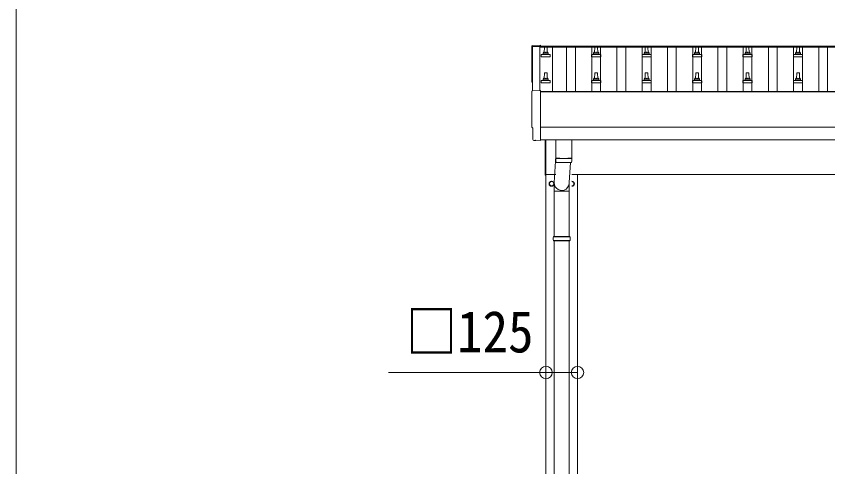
# Model space of a CAD drawing. Units: millimetres at full size, sheet at 1:50; details may follow other scales. Extents: x -14053 to 14053, y -9700 to 9700.
# Drawn here: x -14053 to -10837, y -652 to 1136 of the extents above; entities that cross this region are included whole.
import ezdxf
from ezdxf.enums import TextEntityAlignment as Align

# ---------------------------------------------------------------- set-up
doc = ezdxf.new("R2010")
doc.units = ezdxf.units.MM
doc.header["$LTSCALE"] = 50
doc.header["$PDMODE"] = 32
doc.header["$PDSIZE"] = 50
for name, color, linetype, lineweight in [('0-2_TEXT1', 4, 'Continuous', 9), ('0-5_ELV2', 5, 'Continuous', 5), ('0-8_TABLE1', 6, 'Continuous', 9), ('0-9_DIM1', 7, 'Continuous', 9), ('F-0', 7, 'Continuous', 9)]:
    doc.layers.add(name, color=color, linetype=linetype, lineweight=lineweight)
doc.styles.add('ＭＳ ゴシック', font='')
doc.styles.get('ＭＳ ゴシック').set_extended_font_data('MS Gothic')

msp = doc.modelspace()

# ---------------------------------------------------------------- linework, layer by layer
at = {"layer": '0-2_TEXT1'}
for p, q in [((-12007.54, 1019.69), (-11975.97, 1021.34)), ((-12006.97, 840.29), (-12006.97, 1016.32)), ((-11977.97, 1017.29), (-11977.97, 1013.7)), ((-11977.97, 1017.29), (-6577.47, 1017.29)), ((-11977.97, 1013.7), (-6554.97, 1013.7)), ((-11975.97, 1021.34), (-11975.97, 1017.29)), ((-12007.54, 840.26), (-11975.97, 841.91)), ((-11975.97, 841.91), (-11975.97, 644.05)), ((-11975.97, 837.68), (-6577.47, 837.68)), ((-11975.97, 835.79), (-6554.97, 835.79)), ((-12005.36, 693.43), (-12005.96, 693.43)), ((-12005.36, 646.4), (-12005.36, 693.43)), ((-6577.47, 695.9), (-11975.97, 695.9)), ((-11995.6, 643.05), (-12002.52, 643.41)), ((-11994.86, 643.32), (-11994.19, 643.96)), ((-11994.19, 643.96), (-11975.97, 643.05)), ((-11975.97, 646.08), (-6577.47, 646.08)), ((-11975.97, 644.05), (-11975.97, 643.05)), ((-11954.97, 645.98), (-11954.97, 505.68)), ((-11954.97, 508.18), (-11914.97, 508.18)), ((-11953.97, 508.18), (-11953.97, -2346.82)), ((-6569.97, 508.18), (-11850.97, 508.18)), ((-11828.97, -2346.82), (-11828.97, 508.18)), ((-11931.47, 480.99), (-11939.97, 476.08)), ((-11939.97, 476.08), (-11939.97, 466.27)), ((-11939.97, 466.27), (-11931.47, 461.36)), ((-11922.97, 476.08), (-11931.47, 480.99)), ((-11931.47, 461.36), (-11922.97, 466.27)), ((-11922.97, 466.27), (-11922.97, 476.08)), ((-11922.87, 471.43), (-11922.97, 471.43)), ((-11922.87, 470.93), (-11922.97, 470.93)), ((-11842.66, 466.45), (-11851.12, 461.56)), ((-11850.97, 480.7), (-11842.97, 476.08)), ((-11842.97, 476.08), (-11842.97, 466.27))]:
    msp.add_line(p, q, dxfattribs=at)
for points in [[(-12006.97, 1016.32), (-11977.97, 1016.32), (-11977.97, 841.8)], [(-11954.97, 505.68), (-11956.97, 505.68), (-11956.97, 645.98)]]:
    msp.add_lwpolyline(points, dxfattribs=at)
for radius in [10, 8.5]:
    msp.add_circle((-11931.47, 471.18), radius, dxfattribs=at)
for centre, radius, start, end in [((-11931.47, 471.18), 8.6, 171.25399, 188.74601), ((-11931.47, 471.18), 8.6, 111.25399, 128.74601), ((-11931.47, 471.18), 8.6, 231.25399, 248.74601), ((-11931.47, 471.18), 8.6, 51.25399, 68.74601), ((-11931.47, 471.18), 8.6, 291.25399, 308.74601), ((-11931.47, 471.18), 8.6, 1.66581, 8.74601), ((-11931.47, 471.18), 8.6, 351.25399, 358.33419), ((-11851.47, 471.18), 10, 271.9511, 87.13402), ((-11851.47, 471.18), 8.5, 272.47247, 86.62771), ((-11851.47, 471.18), 8.6, 51.25399, 68.74601), ((-11851.47, 471.18), 8.6, 291.25399, 351.25399), ((-11851.47, 471.18), 8.6, 351.25399, 8.74601)]:
    msp.add_arc(centre, radius, start, end, dxfattribs=at)
for centre, major_axis, ratio, start_param, end_param in [((-12007.38, 1016.69), (-3, 0), 0.99863, 4.7647489, 6.2979817), ((-16773.24, 946.27), (4763.38, 0), 0.99863, 6.2686928, 6.2979817), ((-12005.96, 877.27), (-4.41, 0), 0.99863, 6.2686928, 7.6252171), ((-12007.38, 837.26), (-3, 0), 0.99863, 4.7647489, 6.2979817), ((-16773.24, 766.83), (4763.38, 0), 0.99863, 6.2686928, 6.2979817), ((-12005.96, 697.83), (-4.41, 0), 0.99863, 6.2686928, 7.8539816), ((-12002.36, 646.41), (-2.18, -2.07), 0.9974, 5.5252311, 7.0411395), ((-11995.55, 644.05), (-0.727, -0.69), 0.9974, 0.7579542, 1.5707963)]:
    msp.add_ellipse(centre, major_axis=major_axis, ratio=ratio, start_param=start_param, end_param=end_param, dxfattribs=at)
at = {"layer": '0-5_ELV2'}
for p, q in [((-11960.97, 990.77), (-11960.24, 1014.29)), ((-11959.24, 1015.27), (-11950.7, 1015.27)), ((-11949.7, 1014.29), (-11948.97, 990.77)), ((-11760.97, 990.77), (-11760.24, 1014.29)), ((-11759.24, 1015.27), (-11750.7, 1015.27)), ((-11749.7, 1014.29), (-11748.97, 990.77)), ((-11560.97, 990.77), (-11560.24, 1014.29)), ((-11559.24, 1015.27), (-11550.7, 1015.27)), ((-11549.7, 1014.29), (-11548.97, 990.77)), ((-11360.97, 990.77), (-11360.24, 1014.29)), ((-11359.24, 1015.27), (-11350.7, 1015.27)), ((-11349.7, 1014.29), (-11348.97, 990.77)), ((-11160.97, 990.77), (-11160.24, 1014.29)), ((-11159.24, 1015.27), (-11150.7, 1015.27)), ((-11149.7, 1014.29), (-11148.97, 990.77)), ((-10960.97, 990.77), (-10960.24, 1014.29)), ((-10959.24, 1015.27), (-10950.7, 1015.27)), ((-10949.7, 1014.29), (-10948.97, 990.77)), ((-11973.22, 975.27), (-11973.22, 982.98)), ((-11936.72, 975.27), (-11973.22, 975.27)), ((-11972.84, 983.77), (-11937.1, 983.77)), ((-11972.45, 983.96), (-11965.73, 985.58)), ((-11965.35, 985.77), (-11944.59, 985.77)), ((-11964.97, 986.56), (-11964.97, 990.77)), ((-11963.97, 990.77), (-11945.97, 990.77)), ((-11944.97, 986.56), (-11944.97, 990.77)), ((-11937.48, 983.96), (-11944.2, 985.58)), ((-11936.72, 975.27), (-11936.72, 982.98)), ((-11773.22, 975.27), (-11773.22, 982.98)), ((-11736.72, 975.27), (-11773.22, 975.27)), ((-11772.84, 983.77), (-11737.1, 983.77)), ((-11772.45, 983.96), (-11765.73, 985.58)), ((-11765.35, 985.77), (-11744.59, 985.77)), ((-11764.97, 986.56), (-11764.97, 990.77)), ((-11763.97, 990.77), (-11745.97, 990.77)), ((-11744.97, 986.56), (-11744.97, 990.77)), ((-11737.48, 983.96), (-11744.2, 985.58)), ((-11736.72, 975.27), (-11736.72, 982.98)), ((-11573.22, 975.27), (-11573.22, 982.98)), ((-11536.72, 975.27), (-11573.22, 975.27)), ((-11572.84, 983.77), (-11537.1, 983.77)), ((-11572.45, 983.96), (-11565.73, 985.58)), ((-11565.35, 985.77), (-11544.59, 985.77)), ((-11564.97, 986.56), (-11564.97, 990.77)), ((-11563.97, 990.77), (-11545.97, 990.77)), ((-11544.97, 986.56), (-11544.97, 990.77)), ((-11537.48, 983.96), (-11544.2, 985.58)), ((-11536.72, 975.27), (-11536.72, 982.98)), ((-11373.22, 975.27), (-11373.22, 982.98)), ((-11336.72, 975.27), (-11373.22, 975.27)), ((-11372.84, 983.77), (-11337.1, 983.77)), ((-11372.45, 983.96), (-11365.73, 985.58)), ((-11365.35, 985.77), (-11344.59, 985.77)), ((-11364.97, 986.56), (-11364.97, 990.77)), ((-11363.97, 990.77), (-11345.97, 990.77)), ((-11344.97, 986.56), (-11344.97, 990.77)), ((-11337.48, 983.96), (-11344.2, 985.58)), ((-11336.72, 975.27), (-11336.72, 982.98)), ((-11173.22, 975.27), (-11173.22, 982.98)), ((-11136.72, 975.27), (-11173.22, 975.27)), ((-11172.84, 983.77), (-11137.1, 983.77)), ((-11172.45, 983.96), (-11165.73, 985.58)), ((-11165.35, 985.77), (-11144.59, 985.77)), ((-11164.97, 986.56), (-11164.97, 990.77)), ((-11163.97, 990.77), (-11145.97, 990.77)), ((-11144.97, 986.56), (-11144.97, 990.77)), ((-11137.48, 983.96), (-11144.2, 985.58)), ((-11136.72, 975.27), (-11136.72, 982.98)), ((-10973.22, 975.27), (-10973.22, 982.98)), ((-10936.72, 975.27), (-10973.22, 975.27)), ((-10972.84, 983.77), (-10937.1, 983.77)), ((-10972.45, 983.96), (-10965.73, 985.58)), ((-10965.35, 985.77), (-10944.59, 985.77)), ((-10964.97, 986.56), (-10964.97, 990.77)), ((-10963.97, 990.77), (-10945.97, 990.77)), ((-10944.97, 986.56), (-10944.97, 990.77)), ((-10937.48, 983.96), (-10944.2, 985.58)), ((-10936.72, 975.27), (-10936.72, 982.98)), ((-11960.97, 887.44), (-11960.24, 910.96)), ((-11959.24, 911.94), (-11950.7, 911.94)), ((-11949.7, 910.96), (-11948.97, 887.44)), ((-11760.97, 887.44), (-11760.24, 910.96)), ((-11759.24, 911.94), (-11750.7, 911.94)), ((-11749.7, 910.96), (-11748.97, 887.44)), ((-11560.97, 887.44), (-11560.24, 910.96)), ((-11559.24, 911.94), (-11550.7, 911.94)), ((-11549.7, 910.96), (-11548.97, 887.44)), ((-11360.97, 887.44), (-11360.24, 910.96)), ((-11359.24, 911.94), (-11350.7, 911.94)), ((-11349.7, 910.96), (-11348.97, 887.44)), ((-11160.97, 887.44), (-11160.24, 910.96)), ((-11159.24, 911.94), (-11150.7, 911.94)), ((-11149.7, 910.96), (-11148.97, 887.44)), ((-10960.97, 887.44), (-10960.24, 910.96)), ((-10959.24, 911.94), (-10950.7, 911.94)), ((-10949.7, 910.96), (-10948.97, 887.44)), ((-11973.22, 871.94), (-11973.22, 879.65)), ((-11936.72, 871.94), (-11973.22, 871.94)), ((-11972.84, 880.44), (-11937.1, 880.44)), ((-11972.45, 880.62), (-11965.73, 882.25)), ((-11965.35, 882.44), (-11944.59, 882.44)), ((-11964.97, 883.22), (-11964.97, 887.44)), ((-11963.97, 887.44), (-11945.97, 887.44)), ((-11944.97, 883.22), (-11944.97, 887.44)), ((-11937.48, 880.62), (-11944.2, 882.25)), ((-11936.72, 871.94), (-11936.72, 879.65)), ((-11773.22, 871.94), (-11773.22, 879.65)), ((-11736.72, 871.94), (-11773.22, 871.94)), ((-11772.84, 880.44), (-11737.1, 880.44)), ((-11772.45, 880.62), (-11765.73, 882.25)), ((-11765.35, 882.44), (-11744.59, 882.44)), ((-11764.97, 883.22), (-11764.97, 887.44)), ((-11763.97, 887.44), (-11745.97, 887.44)), ((-11744.97, 883.22), (-11744.97, 887.44)), ((-11737.48, 880.62), (-11744.2, 882.25)), ((-11736.72, 871.94), (-11736.72, 879.65)), ((-11573.22, 871.94), (-11573.22, 879.65)), ((-11536.72, 871.94), (-11573.22, 871.94)), ((-11572.84, 880.44), (-11537.1, 880.44)), ((-11572.45, 880.62), (-11565.73, 882.25)), ((-11565.35, 882.44), (-11544.59, 882.44)), ((-11564.97, 883.22), (-11564.97, 887.44)), ((-11563.97, 887.44), (-11545.97, 887.44)), ((-11544.97, 883.22), (-11544.97, 887.44)), ((-11537.48, 880.62), (-11544.2, 882.25)), ((-11536.72, 871.94), (-11536.72, 879.65)), ((-11373.22, 871.94), (-11373.22, 879.65)), ((-11336.72, 871.94), (-11373.22, 871.94)), ((-11372.84, 880.44), (-11337.1, 880.44)), ((-11372.45, 880.62), (-11365.73, 882.25)), ((-11365.35, 882.44), (-11344.59, 882.44)), ((-11364.97, 883.22), (-11364.97, 887.44)), ((-11363.97, 887.44), (-11345.97, 887.44)), ((-11344.97, 883.22), (-11344.97, 887.44)), ((-11337.48, 880.62), (-11344.2, 882.25)), ((-11336.72, 871.94), (-11336.72, 879.65)), ((-11173.22, 871.94), (-11173.22, 879.65)), ((-11136.72, 871.94), (-11173.22, 871.94)), ((-11172.84, 880.44), (-11137.1, 880.44)), ((-11172.45, 880.62), (-11165.73, 882.25)), ((-11165.35, 882.44), (-11144.59, 882.44)), ((-11164.97, 883.22), (-11164.97, 887.44)), ((-11163.97, 887.44), (-11145.97, 887.44)), ((-11144.97, 883.22), (-11144.97, 887.44)), ((-11137.48, 880.62), (-11144.2, 882.25)), ((-11136.72, 871.94), (-11136.72, 879.65)), ((-10973.22, 871.94), (-10973.22, 879.65)), ((-10936.72, 871.94), (-10973.22, 871.94)), ((-10972.84, 880.44), (-10937.1, 880.44)), ((-10972.45, 880.62), (-10965.73, 882.25)), ((-10965.35, 882.44), (-10944.59, 882.44)), ((-10964.97, 883.22), (-10964.97, 887.44)), ((-10963.97, 887.44), (-10945.97, 887.44)), ((-10944.97, 883.22), (-10944.97, 887.44)), ((-10937.48, 880.62), (-10944.2, 882.25)), ((-10936.72, 871.94), (-10936.72, 879.65))]:
    msp.add_line(p, q, dxfattribs=at)
at = {"layer": '0-5_ELV2', "color": 4, "lineweight": 9}
for p, q in [((-11928.47, 1013.7), (-11928.47, 837.68)), ((-11872.47, 837.68), (-11872.47, 1013.7)), ((-11837.47, 837.68), (-11837.47, 1013.7)), ((-11772.47, 837.68), (-11772.47, 1013.7)), ((-11737.47, 837.68), (-11737.47, 1013.7)), ((-11672.47, 837.68), (-11672.47, 1013.7)), ((-11637.47, 837.68), (-11637.47, 1013.7)), ((-11572.47, 837.68), (-11572.47, 1013.7)), ((-11537.47, 837.68), (-11537.47, 1013.7)), ((-11472.47, 837.68), (-11472.47, 1013.7)), ((-11437.47, 837.68), (-11437.47, 1013.7)), ((-11372.47, 837.68), (-11372.47, 1013.7)), ((-11337.47, 837.68), (-11337.47, 1013.7)), ((-11272.47, 837.68), (-11272.47, 1013.7)), ((-11237.47, 837.68), (-11237.47, 1013.7)), ((-11172.47, 837.68), (-11172.47, 1013.7)), ((-11137.47, 837.68), (-11137.47, 1013.7)), ((-11072.47, 837.68), (-11072.47, 1013.7)), ((-11037.47, 837.68), (-11037.47, 1013.7)), ((-10972.47, 837.68), (-10972.47, 1013.7)), ((-10937.47, 837.68), (-10937.47, 1013.7)), ((-10872.47, 837.68), (-10872.47, 1013.7)), ((-10837.47, 837.68), (-10837.47, 1013.7))]:
    msp.add_line(p, q, dxfattribs=at)
at = {"layer": '0-5_ELV2'}
for centre, radius, start, end in [((-11959.24, 1014.27), 1, 90, 178.60509), ((-11950.7, 1014.27), 1, 1.39491, 90), ((-11759.24, 1014.27), 1, 90, 178.60509), ((-11750.7, 1014.27), 1, 1.39491, 90), ((-11559.24, 1014.27), 1, 90, 178.60509), ((-11550.7, 1014.27), 1, 1.39491, 90), ((-11359.24, 1014.27), 1, 90, 178.60509), ((-11350.7, 1014.27), 1, 1.39491, 90), ((-11159.24, 1014.27), 1, 90, 178.60509), ((-11150.7, 1014.27), 1, 1.39491, 90), ((-10959.24, 1014.27), 1, 90, 178.60509), ((-10950.7, 1014.27), 1, 1.39491, 90), ((-11972.22, 982.98), 1, 103.62699, 180), ((-11965.97, 986.56), 1, 283.62699, 0), ((-11960.88, 990.14), 4.13, 90, 171.17633), ((-11963.97, 989.77), 1, 90, 180), ((-11951.64, 990.77), 4.83, 133.60282, 180), ((-11958.3, 990.77), 4.83, 0, 46.39718), ((-11949.05, 990.14), 4.13, 8.82367, 90), ((-11945.97, 989.77), 1, 0, 90), ((-11943.97, 986.56), 1, 180, 256.37301), ((-11937.72, 982.98), 1, 0, 76.37301), ((-11772.22, 982.98), 1, 103.62699, 180), ((-11765.97, 986.56), 1, 283.62699, 0), ((-11760.88, 990.14), 4.13, 90, 171.17633), ((-11763.97, 989.77), 1, 90, 180), ((-11751.64, 990.77), 4.83, 133.60282, 180), ((-11758.3, 990.77), 4.83, 0, 46.39718), ((-11749.05, 990.14), 4.13, 8.82367, 90), ((-11745.97, 989.77), 1, 0, 90), ((-11743.97, 986.56), 1, 180, 256.37301), ((-11737.72, 982.98), 1, 0, 76.37301), ((-11572.22, 982.98), 1, 103.62699, 180), ((-11565.97, 986.56), 1, 283.62699, 0), ((-11560.88, 990.14), 4.13, 90, 171.17633), ((-11563.97, 989.77), 1, 90, 180), ((-11551.64, 990.77), 4.83, 133.60282, 180), ((-11558.3, 990.77), 4.83, 0, 46.39718), ((-11549.05, 990.14), 4.13, 8.82367, 90), ((-11545.97, 989.77), 1, 0, 90), ((-11543.97, 986.56), 1, 180, 256.37301), ((-11537.72, 982.98), 1, 0, 76.37301), ((-11372.22, 982.98), 1, 103.62699, 180), ((-11365.97, 986.56), 1, 283.62699, 0), ((-11360.88, 990.14), 4.13, 90, 171.17633), ((-11363.97, 989.77), 1, 90, 180), ((-11351.64, 990.77), 4.83, 133.60282, 180), ((-11358.3, 990.77), 4.83, 0, 46.39718), ((-11349.05, 990.14), 4.13, 8.82367, 90), ((-11345.97, 989.77), 1, 0, 90), ((-11343.97, 986.56), 1, 180, 256.37301), ((-11337.72, 982.98), 1, 0, 76.37301), ((-11172.22, 982.98), 1, 103.62699, 180), ((-11165.97, 986.56), 1, 283.62699, 0), ((-11160.88, 990.14), 4.13, 90, 171.17633), ((-11163.97, 989.77), 1, 90, 180), ((-11151.64, 990.77), 4.83, 133.60282, 180), ((-11158.3, 990.77), 4.83, 0, 46.39718), ((-11149.05, 990.14), 4.13, 8.82367, 90), ((-11145.97, 989.77), 1, 0, 90), ((-11143.97, 986.56), 1, 180, 256.37301), ((-11137.72, 982.98), 1, 0, 76.37301), ((-10972.22, 982.98), 1, 103.62699, 180), ((-10965.97, 986.56), 1, 283.62699, 0), ((-10960.88, 990.14), 4.13, 90, 171.17633), ((-10963.97, 989.77), 1, 90, 180), ((-10951.64, 990.77), 4.83, 133.60282, 180), ((-10958.3, 990.77), 4.83, 0, 46.39718), ((-10949.05, 990.14), 4.13, 8.82367, 90), ((-10945.97, 989.77), 1, 0, 90), ((-10943.97, 986.56), 1, 180, 256.37301), ((-10937.72, 982.98), 1, 0, 76.37301), ((-11959.24, 910.94), 1, 90, 178.60509), ((-11950.7, 910.94), 1, 1.39491, 90), ((-11759.24, 910.94), 1, 90, 178.60509), ((-11750.7, 910.94), 1, 1.39491, 90), ((-11559.24, 910.94), 1, 90, 178.60509), ((-11550.7, 910.94), 1, 1.39491, 90), ((-11359.24, 910.94), 1, 90, 178.60509), ((-11350.7, 910.94), 1, 1.39491, 90), ((-11159.24, 910.94), 1, 90, 178.60509), ((-11150.7, 910.94), 1, 1.39491, 90), ((-10959.24, 910.94), 1, 90, 178.60509), ((-10950.7, 910.94), 1, 1.39491, 90), ((-11972.22, 879.65), 1, 103.62699, 180), ((-11965.97, 883.22), 1, 283.62699, 0), ((-11960.88, 886.8), 4.13, 90, 171.17633), ((-11963.97, 886.44), 1, 90, 180), ((-11951.64, 887.44), 4.83, 133.60282, 180), ((-11958.3, 887.44), 4.83, 0, 46.39718), ((-11949.05, 886.8), 4.13, 8.82367, 90), ((-11945.97, 886.44), 1, 0, 90), ((-11943.97, 883.22), 1, 180, 256.37301), ((-11937.72, 879.65), 1, 0, 76.37301), ((-11772.22, 879.65), 1, 103.62699, 180), ((-11765.97, 883.22), 1, 283.62699, 0), ((-11760.88, 886.8), 4.13, 90, 171.17633), ((-11763.97, 886.44), 1, 90, 180), ((-11751.64, 887.44), 4.83, 133.60282, 180), ((-11758.3, 887.44), 4.83, 0, 46.39718), ((-11749.05, 886.8), 4.13, 8.82367, 90), ((-11745.97, 886.44), 1, 0, 90), ((-11743.97, 883.22), 1, 180, 256.37301), ((-11737.72, 879.65), 1, 0, 76.37301), ((-11572.22, 879.65), 1, 103.62699, 180), ((-11565.97, 883.22), 1, 283.62699, 0), ((-11560.88, 886.8), 4.13, 90, 171.17633), ((-11563.97, 886.44), 1, 90, 180), ((-11551.64, 887.44), 4.83, 133.60282, 180), ((-11558.3, 887.44), 4.83, 0, 46.39718), ((-11549.05, 886.8), 4.13, 8.82367, 90), ((-11545.97, 886.44), 1, 0, 90), ((-11543.97, 883.22), 1, 180, 256.37301), ((-11537.72, 879.65), 1, 0, 76.37301), ((-11372.22, 879.65), 1, 103.62699, 180), ((-11365.97, 883.22), 1, 283.62699, 0), ((-11360.88, 886.8), 4.13, 90, 171.17633), ((-11363.97, 886.44), 1, 90, 180), ((-11351.64, 887.44), 4.83, 133.60282, 180), ((-11358.3, 887.44), 4.83, 0, 46.39718), ((-11349.05, 886.8), 4.13, 8.82367, 90), ((-11345.97, 886.44), 1, 0, 90), ((-11343.97, 883.22), 1, 180, 256.37301), ((-11337.72, 879.65), 1, 0, 76.37301), ((-11172.22, 879.65), 1, 103.62699, 180), ((-11165.97, 883.22), 1, 283.62699, 0), ((-11160.88, 886.8), 4.13, 90, 171.17633), ((-11163.97, 886.44), 1, 90, 180), ((-11151.64, 887.44), 4.83, 133.60282, 180), ((-11158.3, 887.44), 4.83, 0, 46.39718), ((-11149.05, 886.8), 4.13, 8.82367, 90), ((-11145.97, 886.44), 1, 0, 90), ((-11143.97, 883.22), 1, 180, 256.37301), ((-11137.72, 879.65), 1, 0, 76.37301), ((-10972.22, 879.65), 1, 103.62699, 180), ((-10965.97, 883.22), 1, 283.62699, 0), ((-10960.88, 886.8), 4.13, 90, 171.17633), ((-10963.97, 886.44), 1, 90, 180), ((-10951.64, 887.44), 4.83, 133.60282, 180), ((-10958.3, 887.44), 4.83, 0, 46.39718), ((-10949.05, 886.8), 4.13, 8.82367, 90), ((-10945.97, 886.44), 1, 0, 90), ((-10943.97, 883.22), 1, 180, 256.37301), ((-10937.72, 879.65), 1, 0, 76.37301)]:
    msp.add_arc(centre, radius, start, end, dxfattribs=at)
at = {"layer": '0-8_TABLE1'}
for p in [(-11828.97, -277.75), (-11953.97, -277.75)]:
    msp.add_line(p, (-12578.54, -277.75), dxfattribs=at)
for p in [(-11953.97, -277.75), (-11828.97, -277.75)]:
    msp.add_point(p, dxfattribs=at)
at = {"layer": '0-9_DIM1'}
for p, q in [((-11914.97, 646.08), (-11914.97, 573.02)), ((-11850.97, 646.08), (-11850.97, 573.02)), ((-11914.97, 582.6), (-11921.53, 476.13)), ((-11914.77, 559.04), (-11915, 572.02)), ((-11910.49, 572.74), (-11910.48, 571.74)), ((-11856.51, 555.75), (-11861.41, 476.13)), ((-11855.44, 572.74), (-11855.46, 571.74)), ((-11850.94, 572.02), (-11851.17, 559.04)), ((-11921.62, 441.47), (-11921.62, 476.13)), ((-11861.32, 441.47), (-11861.32, 476.13)), ((-11921.62, 441.47), (-11891.47, 441.47)), ((-11921.47, 441.47), (-11921.47, 262.18)), ((-11861.32, 441.47), (-11891.47, 441.47)), ((-11861.47, 441.47), (-11861.47, 262.18)), ((-11858.47, 260.18), (-11924.47, 260.18)), ((-11923.47, 262.18), (-11923.47, 260.18)), ((-11859.47, 262.18), (-11923.47, 262.18)), ((-11859.47, 262.18), (-11859.47, 260.18)), ((-11858.47, 246.18), (-11924.47, 246.18)), ((-11923.47, 244.18), (-11923.47, 246.18)), ((-11859.47, 244.18), (-11923.47, 244.18)), ((-11921.47, 244.18), (-11921.47, -687.82)), ((-11861.47, 244.18), (-11861.47, -687.82)), ((-11859.47, 244.18), (-11859.47, 246.18))]:
    msp.add_line(p, q, dxfattribs=at)
for centre, radius, start, end in [((-11882.97, 1052.76), 480.8, 266.18381, 273.81619), ((-11882.97, 1051.76), 480.8, 266.18381, 273.81619), ((-11911.35, 559.28), 3.43, 183.91307, 262.91645), ((-11882.98, 1074.74), 519.67, 266.82357, 273.17802), ((-11854.59, 559.28), 3.43, 277.00994, 356.09787), ((-11875.72, 253.18), 49.25, 171.82876, 180.00002), ((-11907.22, 253.18), 49.25, 359.99998, 8.17124), ((-11875.72, 253.18), 49.25, 180.00002, 188.17127), ((-11907.22, 253.18), 49.25, 351.82873, 359.99998)]:
    msp.add_arc(centre, radius, start, end, dxfattribs=at)
msp.add_ellipse((-11891.47, 476.13), major_axis=(0, -31.56), ratio=0.952301, start_param=4.712389, end_param=7.9831455, dxfattribs=at)
at = {"layer": 'F-0', "color": 5, "lineweight": 5}
msp.add_line((-14053.43, 9700), (-14053.43, -9700), dxfattribs=at)

# ---------------------------------------------------------------- texts
at = {"layer": '0-8_TABLE1', "color": 7, "style": 'ＭＳ ゴシック', "width": 0.9}
msp.add_text('□125', height=165, dxfattribs=at).set_placement((-12508.8, -247.4), align=Align.BOTTOM_LEFT)

doc.saveas('drawing.dxf')
